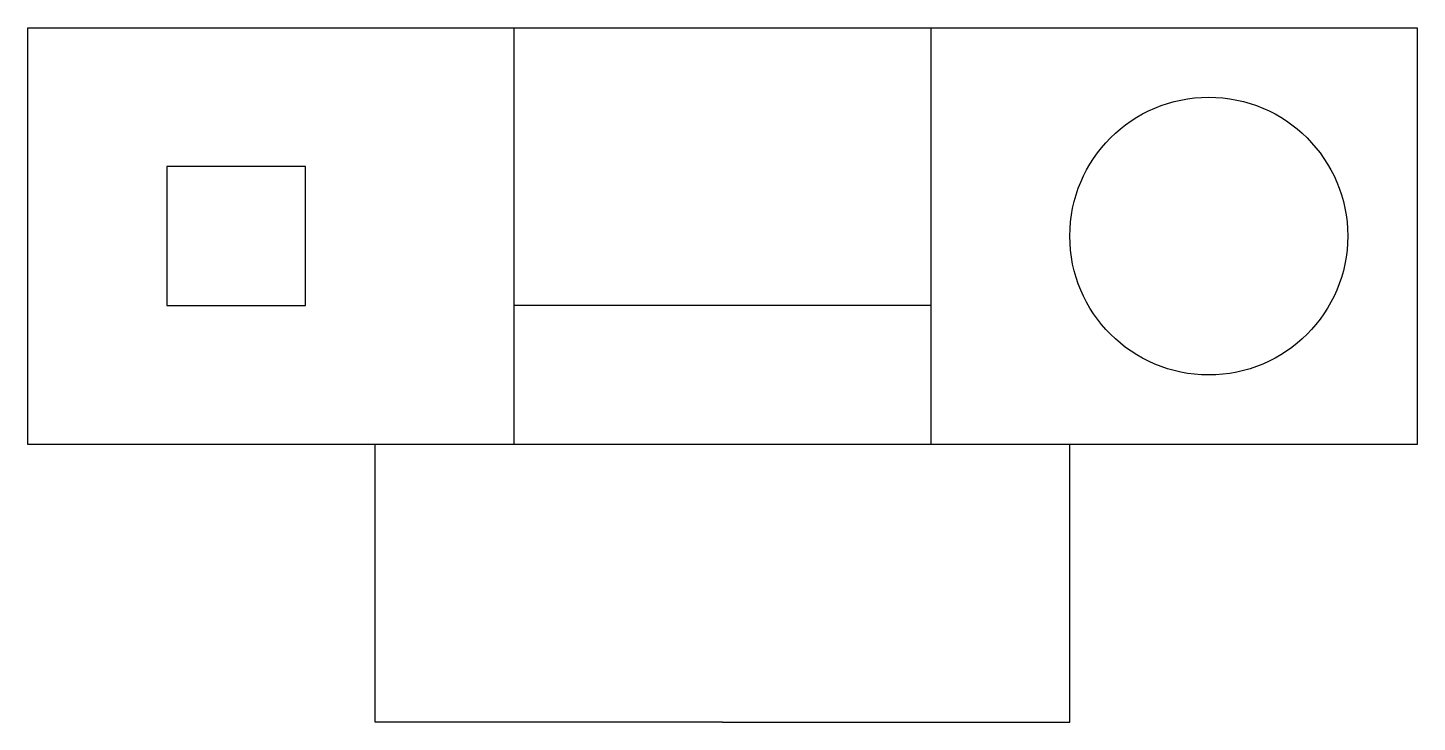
# Model space of a CAD drawing. Header units: millimetres. Extents: x 3877 to 3977, y 1804 to 1854.
import ezdxf

# ---------------------------------------------------------------- set-up
doc = ezdxf.new("R2010")
doc.units = ezdxf.units.MM

msp = doc.modelspace()

# ---------------------------------------------------------------- linework, layer by layer
for p, q in [((3877.27, 1824.23), (3877.27, 1854.23)), ((3877.27, 1854.23), (3977.27, 1854.23)), ((3912.27, 1824.23), (3912.27, 1854.23)), ((3942.27, 1854.23), (3942.27, 1824.23)), ((3977.27, 1854.23), (3977.27, 1824.23)), ((3897.27, 1844.23), (3887.27, 1844.23)), ((3887.27, 1844.23), (3887.27, 1834.23)), ((3897.27, 1839.23), (3897.27, 1844.23)), ((3897.27, 1834.23), (3897.27, 1839.23)), ((3887.27, 1834.23), (3897.27, 1834.23)), ((3942.27, 1834.23), (3912.27, 1834.23)), ((3977.27, 1824.23), (3877.27, 1824.23)), ((3902.27, 1804.23), (3902.27, 1824.23)), ((3977.27, 1824.23), (3942.27, 1824.23)), ((3952.27, 1804.23), (3952.27, 1824.23)), ((3927.27, 1804.23), (3902.27, 1804.23)), ((3927.27, 1804.23), (3952.27, 1804.23))]:
    msp.add_line(p, q)
msp.add_circle((3962.27, 1839.23), 10)

doc.saveas('drawing.dxf')
